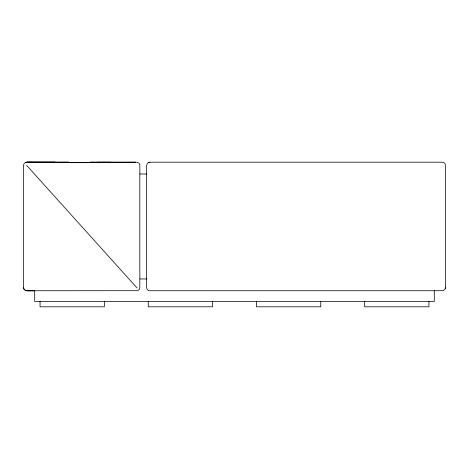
<?xml version="1.0" encoding="UTF-8"?>
<svg xmlns="http://www.w3.org/2000/svg" width="469" height="469" viewBox="0 0 469 469"><rect width="100%" height="100%" fill="white"/><g stroke="black" fill="none" stroke-linecap="round" stroke-linejoin="round"><path stroke-width="0.7" d="M26.106 290.698L24.2 289.572L23.45 287.532L23.45 165.399L24.2 163.364L26.106 162.233M40.053 301.456L40.053 306.814L104.335 306.814L104.335 301.456M139.838 165.399L139.838 287.532A3.213 3.213 0 0 1 137.183 290.698L26.663 290.745L34.7 290.745L34.7 301.456L434.3 301.456L434.3 290.745L442.894 290.657L444.8 289.572L445.503 287.784M146.65 165.399L146.65 287.532A3.213 3.213 0 0 0 149.863 290.745L434.3 290.745M148.257 301.456L148.257 306.814L212.539 306.814L212.539 301.456M256.461 301.456L256.461 306.814L320.743 306.814L320.743 301.456M364.665 301.456L364.665 306.814L428.947 306.814L428.947 301.456M27.864 162.538L38.997 162.344L35.937 162.503M445.357 288.617L445.503 288.06M146.703 164.848L147.799 162.978L149.863 162.186L442.337 162.186L444.401 162.978L445.357 164.32M25.566 162.426L26.106 162.286M148.767 162.426L149.863 162.186M132.27 162.362A96.854 4.696 21.1 0 0 133.7 162.55L135.576 162.227L90.347 162.227L103.069 162.514M129.643 162.497L133.671 162.538M30.409 162.514L90.265 162.344L83.804 162.514M104.517 162.514L135.084 162.344A96.854 4.696 21.1 0 1 134.638 162.544M105.244 162.514L116.101 162.344L97.271 162.344L110.573 162.227M64.276 162.508L82.368 162.514M55.16 162.227L26.663 162.186L68.691 162.227L55.395 162.344L61.427 162.514M54.92 162.186L28.838 162.227M26.663 290.698L34.718 290.686L26.663 290.745M90.347 162.227L136.626 162.186M139.838 173.97L146.65 173.97M139.838 278.961L146.65 278.961M26.663 162.186L68.691 162.227M97.417 162.227L110.309 162.344M68.802 162.344L80.944 162.508M27.39 162.227L34.923 162.344M135.084 162.344L125.745 162.344L128.348 162.497M34.595 162.497L27.876 162.344M26.106 290.657L24.2 289.566L23.45 287.532M137.183 162.233L139.088 163.364L139.791 164.848M26.663 165.399L137.124 288.025M445.503 164.848L445.55 287.532"/></g></svg>
